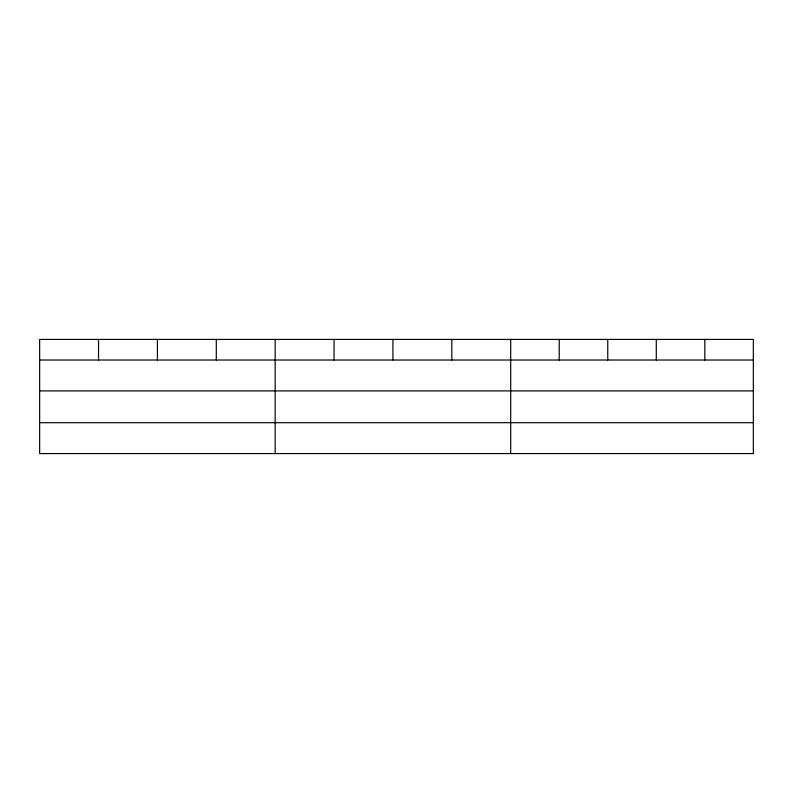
<?xml version="1.0" encoding="UTF-8"?>
<svg xmlns="http://www.w3.org/2000/svg" width="793" height="793" viewBox="0 0 793 793"><rect width="100%" height="100%" fill="white"/><g stroke="black" fill="none" stroke-linecap="round" stroke-linejoin="round"><path stroke-width="1.19" d="M753.35 390.899L753.35 339.424L39.65 339.424L39.65 453.576L753.35 453.576L753.35 390.899L39.65 390.899M39.65 360.022L753.35 360.022M39.65 422.699L753.35 422.699M704.818 339.424L704.818 360.022M656.287 339.424L656.287 360.022M607.755 339.424L607.755 360.022M559.224 339.424L559.224 360.022M510.692 339.424L510.692 453.576M451.812 339.424L451.812 360.022M392.931 339.424L392.931 360.022M334.051 339.424L334.051 360.022M275.171 339.424L275.171 453.576M216.291 339.424L216.291 360.022M157.411 339.424L157.411 360.022M98.53 339.424L98.53 360.022"/></g></svg>
